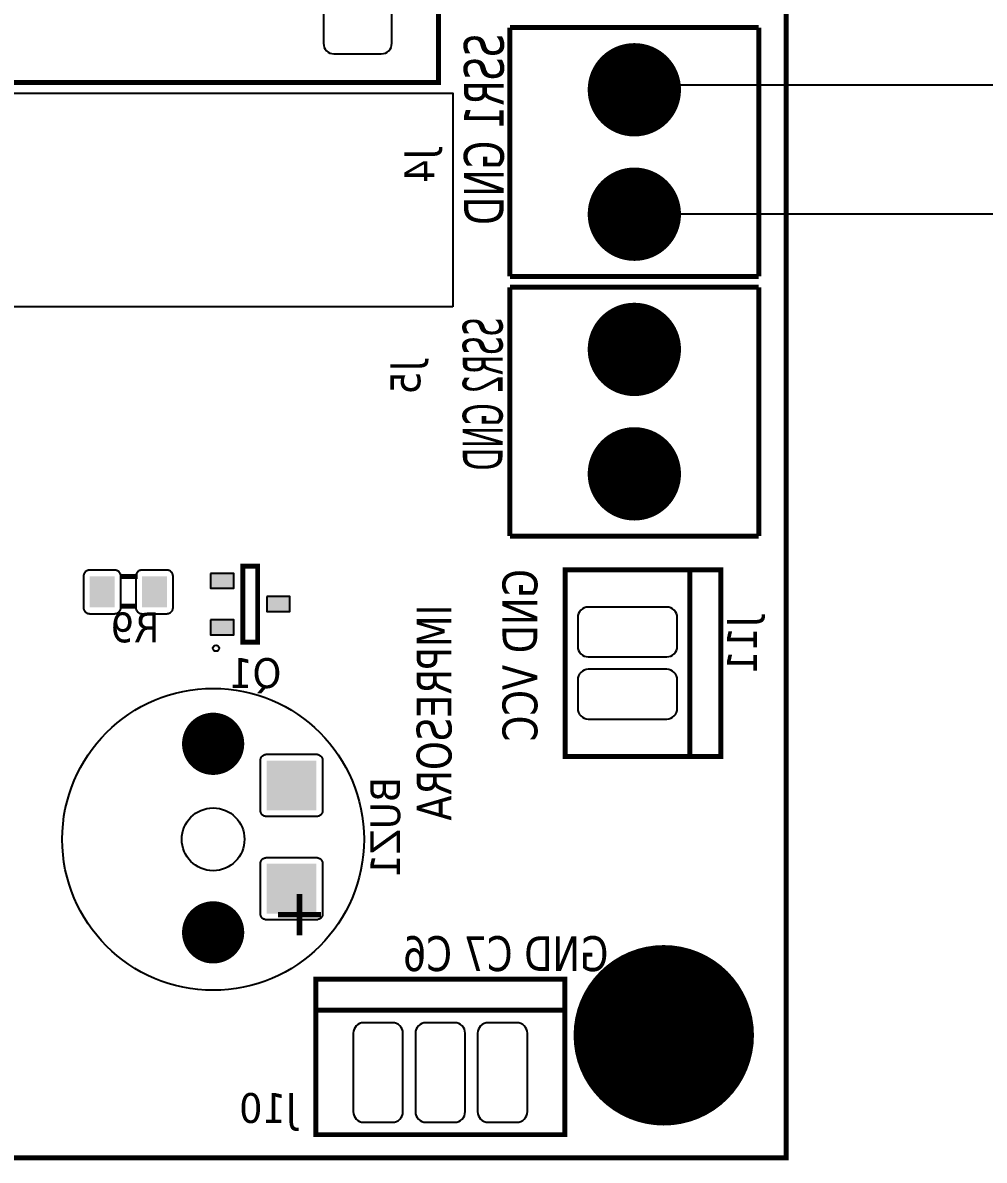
# Model space of a CAD drawing. Header units: millimetres. Extents: x 123.5 to 144.3, y 105.4 to 121.6.
# Drawn here: x 133.83 to 136.38, y 111.142 to 114.159 of the extents above; entities that cross this region are included whole.
import ezdxf

# ---------------------------------------------------------------- set-up
doc = ezdxf.new("R2010")
doc.units = ezdxf.units.MM
doc.layers.add('DESC', color=250, linetype='Continuous')
doc.layers.add('WIRES', color=7, linetype='Continuous')
doc.styles.get("Standard").update_dxf_attribs({"font": 'tahoma.ttf'})

# ---------------------------------------------------------------- blocks, each defined once
blk = doc.blocks.new('RPAD')
blk.add_trace([(-0.5, -0.5), (-0.5, 0.5), (0.5, -0.5), (0.5, 0.5)])
blk = doc.blocks.new('EPAD')
at = {"const_width": 0.5}
blk.add_lwpolyline([(-0.25, 0, 1), (0.25, 0, 1)], format="xyb", close=True, dxfattribs=at)
blk = doc.blocks.new('mufla rampa')
for points, const_width in [([(145.7571, 110.8458), (150.3083, 110.8458), (150.3083, 113.7552), (145.7571, 113.7552), (145.7571, 110.8458)], 0.008), ([(145.7571, 110.8458), (150.3083, 110.8458), (150.3083, 113.7552), (145.7571, 113.7552), (145.7571, 110.8458)], 0.008), ([(145.7571, 110.8458), (150.3083, 110.8458), (150.3083, 113.7552), (145.7571, 113.7552), (145.7571, 110.8458)], 0.008), ([(147.6863, 112.5741), (149.7492, 112.5741), (149.7492, 113.645), (147.6863, 113.645), (147.6863, 112.5741)], 0.008), ([(147.6863, 112.5741), (149.7492, 112.5741), (149.7492, 113.645), (147.6863, 113.645), (147.6863, 112.5741)], 0.008), ([(147.6863, 112.5741), (149.7492, 112.5741), (149.7492, 113.645), (147.6863, 113.645), (147.6863, 112.5741)], 0.008), ([(149.8642, 112.6623), (150.2642, 112.6623)], 0.008), ([(149.8642, 112.6623), (149.8642, 112.2623)], 0.008), ([(149.8642, 112.6623), (150.2642, 112.6623)], 0.008), ([(149.8642, 112.6623), (149.8642, 112.2623)], 0.008), ([(149.8642, 112.6623), (150.2642, 112.6623)], 0.008), ([(149.8642, 112.6623), (149.8642, 112.2623)], 0.008), ([(150.2642, 112.6623), (150.2642, 112.2623)], 0.008), ([(150.2642, 112.6623), (150.2642, 112.2623)], 0.008), ([(150.2642, 112.6623), (150.2642, 112.2623)], 0.008), ([(149.8642, 112.2623), (150.2642, 112.2623)], 0.008), ([(149.8642, 112.2623), (150.2642, 112.2623)], 0.008), ([(149.8642, 112.2623), (150.2642, 112.2623)], 0.008), ([(149.8642, 112.245), (150.2642, 112.245)], 0.008), ([(149.8642, 112.245), (149.8642, 111.845)], 0.008), ([(149.8642, 112.245), (150.2642, 112.245)], 0.008), ([(149.8642, 112.245), (149.8642, 111.845)], 0.008), ([(149.8642, 112.245), (150.2642, 112.245)], 0.008), ([(149.8642, 112.245), (149.8642, 111.845)], 0.008), ([(150.2642, 112.245), (150.2642, 111.845)], 0.008), ([(150.2642, 112.245), (150.2642, 111.845)], 0.008), ([(150.2642, 112.245), (150.2642, 111.845)], 0.008), ([(149.8642, 111.845), (150.2642, 111.845)], 0.008), ([(149.8642, 111.845), (150.2642, 111.845)], 0.008), ([(149.8642, 111.845), (150.2642, 111.845)], 0.008), ([(149.4349, 111.7966), (149.4586, 111.7966), (149.4586, 111.6745), (149.4349, 111.6745), (149.4349, 111.7966)], 0.00787), ([(149.4349, 111.7966), (149.4586, 111.7966), (149.4586, 111.6745), (149.4349, 111.6745), (149.4349, 111.7966)], 0.00787), ([(149.4349, 111.7966), (149.4586, 111.7966), (149.4586, 111.6745), (149.4349, 111.6745), (149.4349, 111.7966)], 0.00787), ([(149.2376, 111.7802), (149.2656, 111.7802)], 0.008), ([(149.2376, 111.7802), (149.2656, 111.7802)], 0.008), ([(149.2376, 111.7802), (149.2656, 111.7802)], 0.008), ([(149.9532, 111.4909), (150.2032, 111.4909), (150.2032, 111.7909), (149.9532, 111.7909), (149.9532, 111.4909)], 0.008), ([(149.9532, 111.4909), (150.2032, 111.4909), (150.2032, 111.7909), (149.9532, 111.7909), (149.9532, 111.4909)], 0.008), ([(149.9532, 111.4909), (150.2032, 111.4909), (150.2032, 111.7909), (149.9532, 111.7909), (149.9532, 111.4909)], 0.008), ([(150.1532, 111.4909), (150.1532, 111.7909)], 0.008), ([(150.1532, 111.4909), (150.1532, 111.7909)], 0.008), ([(150.1532, 111.4909), (150.1532, 111.7909)], 0.008), ([(149.2376, 111.7322), (149.2646, 111.7322)], 0.008), ([(149.2376, 111.7322), (149.2646, 111.7322)], 0.008), ([(149.2376, 111.7322), (149.2646, 111.7322)], 0.008), ([(149.5522, 110.8829), (149.9522, 110.8829), (149.9522, 111.1329), (149.5522, 111.1329), (149.5522, 110.8829)], 0.008), ([(149.5522, 110.8829), (149.9522, 110.8829), (149.9522, 111.1329), (149.5522, 111.1329), (149.5522, 110.8829)], 0.008), ([(149.5522, 110.8829), (149.9522, 110.8829), (149.9522, 111.1329), (149.5522, 111.1329), (149.5522, 110.8829)], 0.008), ([(149.9522, 111.0829), (149.5522, 111.0829)], 0.008), ([(149.9522, 111.0829), (149.5522, 111.0829)], 0.008), ([(149.9522, 111.0829), (149.5522, 111.0829)], 0.008)]:
    blk.add_lwpolyline(points, dxfattribs=dict(const_width=const_width))
for points in [[(149.5643, 112.7631), (149.5643, 112.6371), (149.5647, 112.6336), (149.5656, 112.6304), (149.5672, 112.6275), (149.5692, 112.625), (149.5717, 112.623), (149.5746, 112.6214), (149.5779, 112.6205), (149.5813, 112.6201), (149.5813, 112.6201), (149.6573, 112.6201), (149.6608, 112.6205), (149.664, 112.6214), (149.6669, 112.623), (149.6694, 112.625), (149.6715, 112.6275), (149.673, 112.6304), (149.674, 112.6336), (149.6743, 112.6371), (149.6743, 112.7631)], [(149.7726, 112.2132), (148.4942, 112.2132), (148.4942, 112.5569), (149.7726, 112.5569), (149.7726, 112.2132)]]:
    blk.add_lwpolyline(points)
for points in [[(149.1886, 111.7202), (149.2286, 111.7202), (149.2296, 111.7203), (149.2306, 111.7204), (149.2316, 111.7207), (149.2325, 111.721), (149.2334, 111.7214), (149.2342, 111.7219), (149.235, 111.7225), (149.2357, 111.7231), (149.2363, 111.7238), (149.2369, 111.7246), (149.2374, 111.7254), (149.2378, 111.7263), (149.2381, 111.7272), (149.2384, 111.7282), (149.2385, 111.7292), (149.2386, 111.7302), (149.2386, 111.7802), (149.2385, 111.7813), (149.2384, 111.7823), (149.2381, 111.7832), (149.2378, 111.7842), (149.2374, 111.785), (149.2369, 111.7859), (149.2363, 111.7866), (149.2357, 111.7873), (149.235, 111.788), (149.2342, 111.7886), (149.2334, 111.7891), (149.2325, 111.7895), (149.2316, 111.7898), (149.2306, 111.79), (149.2296, 111.7902), (149.2286, 111.7902), (149.1886, 111.7902), (149.1875, 111.7902), (149.1865, 111.79), (149.1855, 111.7898), (149.1846, 111.7895), (149.1837, 111.7891), (149.1829, 111.7886), (149.1822, 111.788), (149.1814, 111.7873), (149.1808, 111.7866), (149.1802, 111.7859), (149.1797, 111.785), (149.1793, 111.7842), (149.179, 111.7832), (149.1788, 111.7823), (149.1786, 111.7813), (149.1786, 111.7802), (149.1786, 111.7302), (149.1786, 111.7292), (149.1788, 111.7282), (149.179, 111.7272), (149.1793, 111.7263), (149.1797, 111.7254), (149.1802, 111.7246), (149.1808, 111.7238), (149.1814, 111.7231), (149.1822, 111.7225), (149.1829, 111.7219), (149.1837, 111.7214), (149.1846, 111.721), (149.1855, 111.7207), (149.1865, 111.7204), (149.1875, 111.7203), (149.1886, 111.7202)], [(149.2726, 111.7202), (149.3126, 111.7202), (149.3136, 111.7203), (149.3146, 111.7204), (149.3156, 111.7207), (149.3165, 111.721), (149.3174, 111.7214), (149.3182, 111.7219), (149.319, 111.7225), (149.3197, 111.7231), (149.3203, 111.7238), (149.3209, 111.7246), (149.3214, 111.7254), (149.3218, 111.7263), (149.3221, 111.7272), (149.3224, 111.7282), (149.3225, 111.7292), (149.3226, 111.7302), (149.3226, 111.7802), (149.3225, 111.7813), (149.3224, 111.7823), (149.3221, 111.7832), (149.3218, 111.7842), (149.3214, 111.785), (149.3209, 111.7859), (149.3203, 111.7866), (149.3197, 111.7873), (149.319, 111.788), (149.3182, 111.7886), (149.3174, 111.7891), (149.3165, 111.7895), (149.3156, 111.7898), (149.3146, 111.79), (149.3136, 111.7902), (149.3126, 111.7902), (149.2726, 111.7902), (149.2715, 111.7902), (149.2705, 111.79), (149.2695, 111.7898), (149.2686, 111.7895), (149.2677, 111.7891), (149.2669, 111.7886), (149.2662, 111.788), (149.2654, 111.7873), (149.2648, 111.7866), (149.2642, 111.7859), (149.2637, 111.785), (149.2633, 111.7842), (149.263, 111.7832), (149.2628, 111.7823), (149.2626, 111.7813), (149.2626, 111.7802), (149.2626, 111.7302), (149.2626, 111.7292), (149.2628, 111.7282), (149.263, 111.7272), (149.2633, 111.7263), (149.2637, 111.7254), (149.2642, 111.7246), (149.2648, 111.7238), (149.2654, 111.7231), (149.2662, 111.7225), (149.2669, 111.7219), (149.2677, 111.7214), (149.2686, 111.721), (149.2695, 111.7207), (149.2705, 111.7204), (149.2715, 111.7203), (149.2726, 111.7202)], [(149.383, 111.785), (149.383, 111.761), (149.42, 111.761), (149.42, 111.785), (149.383, 111.785)], [(149.4735, 111.7476), (149.4735, 111.7236), (149.5105, 111.7236), (149.5105, 111.7476), (149.4735, 111.7476)], [(150.1332, 111.6679), (150.1332, 111.7139), (150.1329, 111.7173), (150.1319, 111.7205), (150.1304, 111.7234), (150.1283, 111.7259), (150.1258, 111.728), (150.1229, 111.7295), (150.1197, 111.7305), (150.1162, 111.7309), (149.9902, 111.7309), (149.9867, 111.7305), (149.9835, 111.7295), (149.9806, 111.728), (149.9781, 111.7259), (149.9761, 111.7234), (149.9745, 111.7205), (149.9735, 111.7173), (149.9732, 111.7139), (149.9732, 111.6679), (149.9735, 111.6644), (149.9745, 111.6612), (149.9761, 111.6583), (149.9781, 111.6558), (149.9806, 111.6537), (149.9835, 111.6522), (149.9867, 111.6512), (149.9902, 111.6509), (150.1162, 111.6509), (150.1197, 111.6512), (150.1229, 111.6522), (150.1258, 111.6537), (150.1283, 111.6558), (150.1304, 111.6583), (150.1319, 111.6612), (150.1329, 111.6644), (150.1332, 111.6679)], [(149.383, 111.7102), (149.383, 111.6862), (149.42, 111.6862), (149.42, 111.7102), (149.383, 111.7102)], [(150.1332, 111.5679), (150.1332, 111.6139), (150.1329, 111.6173), (150.1319, 111.6205), (150.1304, 111.6234), (150.1283, 111.6259), (150.1258, 111.628), (150.1229, 111.6295), (150.1197, 111.6305), (150.1162, 111.6309), (149.9902, 111.6309), (149.9867, 111.6305), (149.9835, 111.6295), (149.9806, 111.628), (149.9781, 111.6259), (149.9761, 111.6234), (149.9745, 111.6205), (149.9735, 111.6173), (149.9732, 111.6139), (149.9732, 111.5679), (149.9735, 111.5644), (149.9745, 111.5612), (149.9761, 111.5583), (149.9781, 111.5558), (149.9806, 111.5537), (149.9835, 111.5522), (149.9867, 111.5512), (149.9902, 111.5509), (150.1162, 111.5509), (150.1197, 111.5512), (150.1229, 111.5522), (150.1258, 111.5537), (150.1283, 111.5558), (150.1304, 111.5583), (150.1319, 111.5612), (150.1329, 111.5644), (150.1332, 111.5679)], [(149.563, 111.4842), (149.563, 111.4042), (149.563, 111.4032), (149.5628, 111.4022), (149.5626, 111.4012), (149.5623, 111.4003), (149.5618, 111.3994), (149.5613, 111.3986), (149.5608, 111.3978), (149.5601, 111.3971), (149.5594, 111.3965), (149.5587, 111.3959), (149.5578, 111.3954), (149.557, 111.395), (149.556, 111.3947), (149.5551, 111.3944), (149.5541, 111.3943), (149.553, 111.3942), (149.473, 111.3942), (149.472, 111.3943), (149.471, 111.3944), (149.47, 111.3947), (149.4691, 111.395), (149.4682, 111.3954), (149.4674, 111.3959), (149.4666, 111.3965), (149.4659, 111.3971), (149.4653, 111.3978), (149.4647, 111.3986), (149.4642, 111.3994), (149.4638, 111.4003), (149.4635, 111.4012), (149.4632, 111.4022), (149.4631, 111.4032), (149.463, 111.4042), (149.463, 111.4842), (149.4631, 111.4853), (149.4632, 111.4863), (149.4635, 111.4872), (149.4638, 111.4881), (149.4642, 111.489), (149.4647, 111.4899), (149.4653, 111.4906), (149.4659, 111.4913), (149.4666, 111.492), (149.4674, 111.4925), (149.4682, 111.493), (149.4691, 111.4934), (149.47, 111.4938), (149.471, 111.494), (149.472, 111.4942), (149.473, 111.4942), (149.553, 111.4942), (149.5541, 111.4942), (149.5551, 111.494), (149.556, 111.4938), (149.557, 111.4934), (149.5578, 111.493), (149.5587, 111.4925), (149.5594, 111.492), (149.5601, 111.4913), (149.5608, 111.4906), (149.5613, 111.4899), (149.5618, 111.489), (149.5623, 111.4881), (149.5626, 111.4872), (149.5628, 111.4863), (149.563, 111.4853), (149.563, 111.4842)], [(149.563, 111.3182), (149.563, 111.2382), (149.563, 111.2372), (149.5628, 111.2362), (149.5626, 111.2352), (149.5623, 111.2343), (149.5618, 111.2334), (149.5613, 111.2326), (149.5608, 111.2318), (149.5601, 111.2311), (149.5594, 111.2305), (149.5587, 111.2299), (149.5578, 111.2294), (149.557, 111.229), (149.556, 111.2287), (149.5551, 111.2284), (149.5541, 111.2283), (149.553, 111.2282), (149.473, 111.2282), (149.472, 111.2283), (149.471, 111.2284), (149.47, 111.2287), (149.4691, 111.229), (149.4682, 111.2294), (149.4674, 111.2299), (149.4666, 111.2305), (149.4659, 111.2311), (149.4653, 111.2318), (149.4647, 111.2326), (149.4642, 111.2334), (149.4638, 111.2343), (149.4635, 111.2352), (149.4632, 111.2362), (149.4631, 111.2372), (149.463, 111.2382), (149.463, 111.3182), (149.4631, 111.3193), (149.4632, 111.3203), (149.4635, 111.3212), (149.4638, 111.3221), (149.4642, 111.323), (149.4647, 111.3239), (149.4653, 111.3246), (149.4659, 111.3253), (149.4666, 111.326), (149.4674, 111.3265), (149.4682, 111.327), (149.4691, 111.3274), (149.47, 111.3278), (149.471, 111.328), (149.472, 111.3282), (149.473, 111.3282), (149.553, 111.3282), (149.5541, 111.3282), (149.5551, 111.328), (149.556, 111.3278), (149.557, 111.3274), (149.5578, 111.327), (149.5587, 111.3265), (149.5594, 111.326), (149.5601, 111.3253), (149.5608, 111.3246), (149.5613, 111.3239), (149.5618, 111.323), (149.5623, 111.3221), (149.5626, 111.3212), (149.5628, 111.3203), (149.563, 111.3193), (149.563, 111.3182)], [(149.6752, 111.0629), (149.6292, 111.0629), (149.6257, 111.0625), (149.6225, 111.0615), (149.6196, 111.06), (149.6171, 111.0579), (149.6151, 111.0554), (149.6135, 111.0525), (149.6125, 111.0493), (149.6122, 111.0459), (149.6122, 110.9199), (149.6125, 110.9164), (149.6135, 110.9132), (149.6151, 110.9103), (149.6171, 110.9078), (149.6196, 110.9057), (149.6225, 110.9042), (149.6257, 110.9032), (149.6292, 110.9029), (149.6752, 110.9029), (149.6787, 110.9032), (149.6819, 110.9042), (149.6848, 110.9057), (149.6873, 110.9078), (149.6894, 110.9103), (149.6909, 110.9132), (149.6919, 110.9164), (149.6922, 110.9199), (149.6922, 111.0459), (149.6919, 111.0493), (149.6909, 111.0525), (149.6894, 111.0554), (149.6873, 111.0579), (149.6848, 111.06), (149.6819, 111.0615), (149.6787, 111.0625), (149.6752, 111.0629)], [(149.7752, 111.0629), (149.7292, 111.0629), (149.7257, 111.0625), (149.7225, 111.0615), (149.7196, 111.06), (149.7171, 111.0579), (149.7151, 111.0554), (149.7135, 111.0525), (149.7125, 111.0493), (149.7122, 111.0459), (149.7122, 110.9199), (149.7125, 110.9164), (149.7135, 110.9132), (149.7151, 110.9103), (149.7171, 110.9078), (149.7196, 110.9057), (149.7225, 110.9042), (149.7257, 110.9032), (149.7292, 110.9029), (149.7752, 110.9029), (149.7787, 110.9032), (149.7819, 110.9042), (149.7848, 110.9057), (149.7873, 110.9078), (149.7894, 110.9103), (149.7909, 110.9132), (149.7919, 110.9164), (149.7922, 110.9199), (149.7922, 111.0459), (149.7919, 111.0493), (149.7909, 111.0525), (149.7894, 111.0554), (149.7873, 111.0579), (149.7848, 111.06), (149.7819, 111.0615), (149.7787, 111.0625), (149.7752, 111.0629)], [(149.8752, 111.0629), (149.8292, 111.0629), (149.8257, 111.0625), (149.8225, 111.0615), (149.8196, 111.06), (149.8171, 111.0579), (149.8151, 111.0554), (149.8135, 111.0525), (149.8125, 111.0493), (149.8122, 111.0459), (149.8122, 110.9199), (149.8125, 110.9164), (149.8135, 110.9132), (149.8151, 110.9103), (149.8171, 110.9078), (149.8196, 110.9057), (149.8225, 110.9042), (149.8257, 110.9032), (149.8292, 110.9029), (149.8752, 110.9029), (149.8787, 110.9032), (149.8819, 110.9042), (149.8848, 110.9057), (149.8873, 110.9078), (149.8894, 110.9103), (149.8909, 110.9132), (149.8919, 110.9164), (149.8922, 110.9199), (149.8922, 111.0459), (149.8919, 111.0493), (149.8909, 111.0525), (149.8894, 111.0554), (149.8873, 111.0579), (149.8848, 111.06), (149.8819, 111.0615), (149.8787, 111.0625), (149.8752, 111.0629)]]:
    blk.add_lwpolyline(points, close=True)
for centre, radius in [((149.3916, 111.6647), 0.00492), ((149.3916, 111.6647), 0.00492), ((149.3916, 111.6647), 0.00492), ((149.387, 111.3576), 0.2426), ((149.387, 111.3576), 0.2426), ((149.387, 111.3576), 0.2426), ((149.387, 111.3576), 0.0504), ((149.387, 111.3576), 0.0504), ((149.387, 111.3576), 0.0504)]:
    blk.add_circle(centre, radius)
for p, xscale, yscale in [((150.0642, 112.5623), 0.15, 0.15), ((150.0642, 112.3623), 0.15, 0.15), ((150.0642, 112.145), 0.15, 0.15), ((150.0642, 111.945), 0.15, 0.15), ((149.387, 111.5111), 0.1, 0.1), ((149.387, 111.208), 0.1, 0.1), ((150.1115, 111.0426), 0.29, 0.29)]:
    blk.add_blockref('EPAD', p, dxfattribs=dict(xscale=xscale, yscale=yscale))
for p, xscale, yscale, rotation in [((149.2086, 111.7552), 0.04, 0.05, 180), ((149.2926, 111.7552), 0.04, 0.05, 180), ((149.4015, 111.773), 0.024, 0.037, 90), ((149.492, 111.7356), 0.024, 0.037, 90), ((149.4015, 111.6982), 0.024, 0.037, 90), ((149.513, 111.4442), 0.08, 0.08, 270), ((149.513, 111.2782), 0.08, 0.08, 270)]:
    blk.add_blockref('RPAD', p, dxfattribs=dict(xscale=xscale, yscale=yscale, rotation=rotation))
at = {"text_generation_flag": 2}
for s, height, rotation, width, p in [('SSR1 GND', 0.064, 90, 0.78125, (149.8542, 112.6524)), ('SSR1 GND', 0.064, 90, 0.78125, (149.8542, 112.6524)), ('SSR1 GND', 0.064, 90, 0.78125, (149.8542, 112.6524)), ('J4', 0.048, 90, 1.041667, (149.7425, 112.4675)), ('J4', 0.048, 90, 1.041667, (149.7425, 112.4675)), ('J4', 0.048, 90, 1.041667, (149.7425, 112.4675)), ('SSR2 GND', 0.064, 90, 0.625, (149.8523, 112.1962)), ('SSR2 GND', 0.064, 90, 0.625, (149.8523, 112.1962)), ('SSR2 GND', 0.064, 90, 0.625, (149.8523, 112.1962)), ('J5', 0.048, 90, 1.041667, (149.7201, 112.127)), ('J5', 0.048, 90, 1.041667, (149.7201, 112.127)), ('J5', 0.048, 90, 1.041667, (149.7201, 112.127)), ('GND VCC', 0.056, 90, 0.892857, (149.9082, 111.7919)), ('GND VCC', 0.056, 90, 0.892857, (149.9082, 111.7919)), ('GND VCC', 0.056, 90, 0.892857, (149.9082, 111.7919)), ('IMPRESORA', 0.056, 90, 0.892857, (149.7702, 111.7349)), ('IMPRESORA', 0.056, 90, 0.892857, (149.7702, 111.7349)), ('IMPRESORA', 0.056, 90, 0.892857, (149.7702, 111.7349)), ('J11', 0.048, 90, 1.041667, (150.2612, 111.7159)), ('J11', 0.048, 90, 1.041667, (150.2612, 111.7159)), ('J11', 0.048, 90, 1.041667, (150.2612, 111.7159)), ('BUZ1', 0.048, 90, 1.041667, (149.6876, 111.4576)), ('BUZ1', 0.048, 90, 1.041667, (149.6876, 111.4576)), ('BUZ1', 0.048, 90, 1.041667, (149.6876, 111.4576)), ('+', 0.08, 270, 1.125, (149.4915, 111.1922)), ('+', 0.08, 270, 1.125, (149.4915, 111.1922)), ('+', 0.08, 270, 1.125, (149.4915, 111.1922))]:
    blk.add_text(s, height=height, rotation=rotation, dxfattribs=dict(at, width=width)).set_placement(p)
for s, height, width, p in [('R9', 0.048, 1.041667, (149.3006, 111.6742)), ('R9', 0.048, 1.041667, (149.3006, 111.6742)), ('R9', 0.048, 1.041667, (149.3006, 111.6742)), ('Q1', 0.048, 1.041667, (149.4967, 111.6008)), ('Q1', 0.048, 1.041667, (149.4967, 111.6008)), ('Q1', 0.048, 1.041667, (149.4967, 111.6008)), ('GND C7 C6', 0.056, 0.892857, (150.0224, 111.1459)), ('GND C7 C6', 0.056, 0.892857, (150.0224, 111.1459)), ('GND C7 C6', 0.056, 0.892857, (150.0224, 111.1459)), ('J10', 0.048, 1.041667, (149.5212, 110.9018)), ('J10', 0.048, 1.041667, (149.5212, 110.9018)), ('J10', 0.048, 1.041667, (149.5212, 110.9018))]:
    blk.add_text(s, height=height, dxfattribs=dict(at, width=width)).set_placement(p)

msp = doc.modelspace()

# ---------------------------------------------------------------- linework, layer by layer
at = {"layer": 'WIRES'}
for p, q in [((139.4678, 113.9936), (135.5328, 113.9936)), ((135.5114, 113.6518), (138.9332, 113.6518))]:
    msp.add_line(p, q, dxfattribs=at)

# ---------------------------------------------------------------- block references
at = {"layer": 'DESC', "xscale": 1.65, "yscale": 1.65, "zscale": 1.65}
msp.add_blockref('mufla rampa', (-112.1538, -71.7467), dxfattribs=at)

doc.saveas('drawing.dxf')
